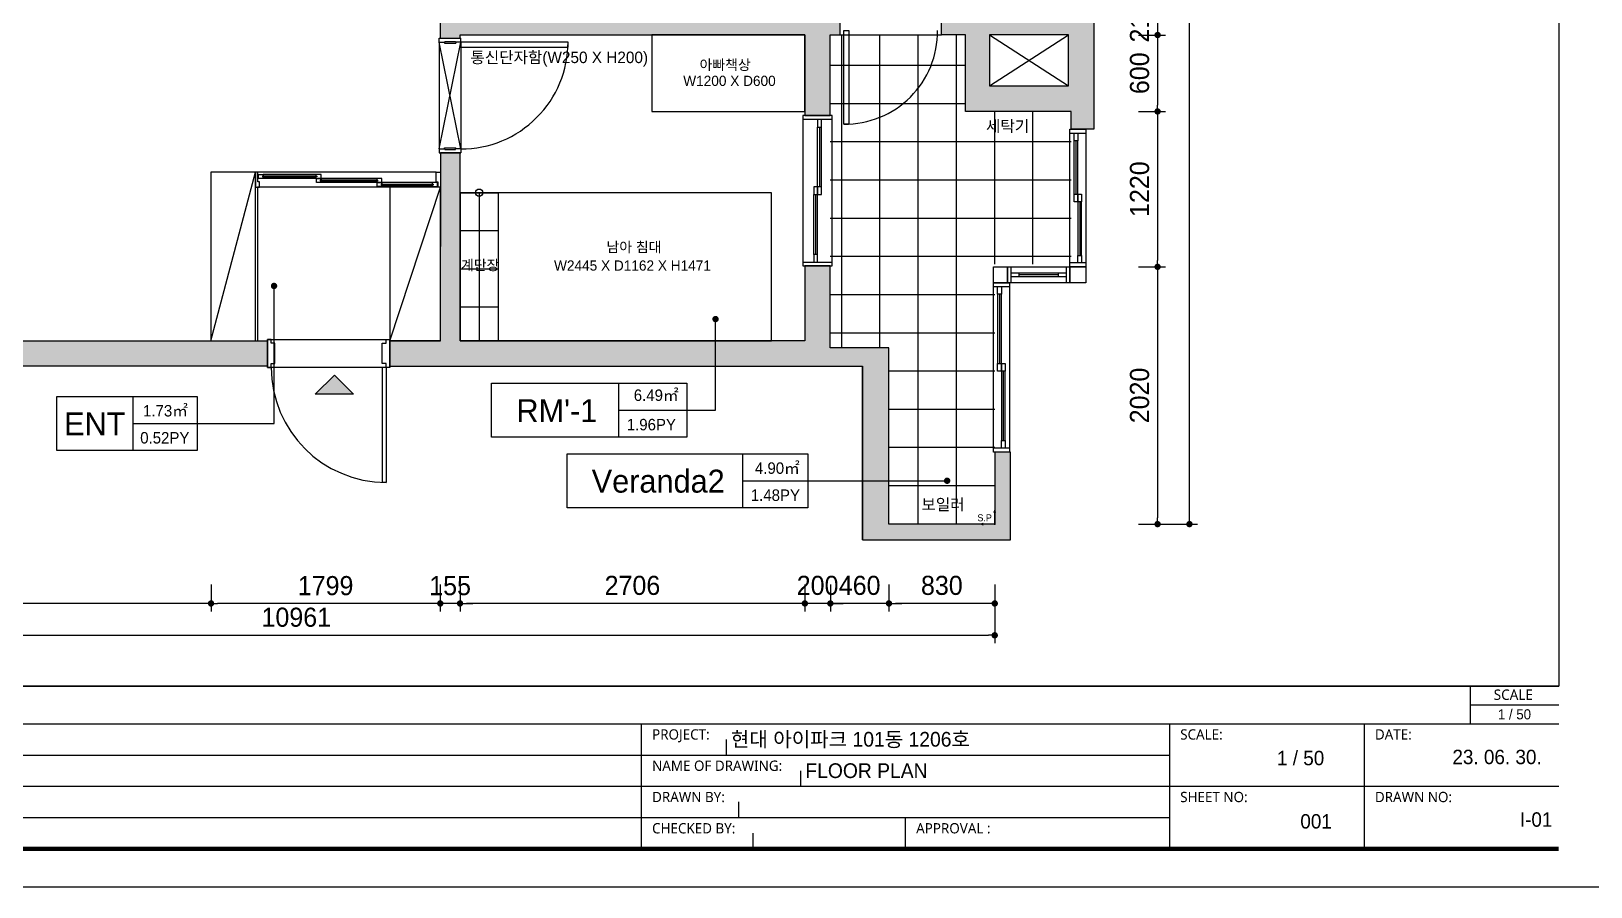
# Model space of a CAD drawing. Header units: millimetres. Extents: x 0 to 400063, y 963 to 238763.
# Drawn here: x 74256 to 86495, y 110534 to 117252 of the extents above; entities that cross this region are included whole.
import ezdxf
from ezdxf.enums import TextEntityAlignment as Align

# ---------------------------------------------------------------- set-up
doc = ezdxf.new("R2010")
doc.units = ezdxf.units.MM
doc.header["$LTSCALE"] = 40
doc.header["$PDMODE"] = 34
doc.layers.get('Defpoints').update_dxf_attribs({"color": 249})
doc.layers.add('.', color=7, linetype='Continuous', lineweight=13)
for name, color, linetype in [('01-FUR', 6, 'Continuous'), ('2sec', 2, 'Continuous'), ('3TI-CE-LIGHT', 6, 'Continuous'), ('4LEA', 4, 'Continuous'), ('6fin', 6, 'Continuous'), ('DIM', 8, 'Continuous'), ('DOOR', 4, 'Continuous'), ('DOOR-FRAME', 4, 'Continuous'), ('DWG', 7, 'Continuous'), ('E-TEXT', 3, 'Continuous'), ('FORTXT', 6, 'Continuous'), ('GPG-TEXT', 3, 'Continuous'), ('HAT', 8, 'Continuous'), ('sheet', 7, 'Continuous'), ('SOL253', 253, 'Continuous'), ('TEXT', 4, 'Continuous'), ('도면층4', 4, 'Continuous'), ('도면층5', 5, 'Continuous'), ('도면층8', 253, 'Continuous')]:
    doc.layers.add(name, color=color, linetype=linetype)
doc.styles.add('GHS', font='stylu.ttf')
doc.styles.add('HY울릉도L', font='HYWULM.TTF')
doc.styles.add('마감재', font='stylu.ttf')
doc.styles.add('맑은고딕', font='malgun.ttf')
doc.styles.add('울릉도 L', font='HYWULM.TTF')
doc.styles.add('울릉도L', font='HYWULM.TTF')
doc.styles.add('휴먼엑스포', font='stylu.ttf')
doc.dimstyles.new('황금손50', dxfattribs={"dimscale": 50, "dimtxt": 3, "dimasz": 1, "dimexe": 1.25, "dimexo": 2, "dimgap": 1.25, "dimtad": 1, "dimdec": 0, "dimzin": 9, "dimtxsty": '울릉도 L', "dimblk": 'DOT', "dimcen": 2.5, "dimclrd": 1, "dimclre": 1, "dimadec": 0, "dimazin": 0, "dimtfac": 1, "dimtdec": 0, "dimtix": 1, "dimtmove": 0, "dimatfit": 2, "dimldrblk": 'DOT', "dimfxl": 0, "dimarcsym": 0})

# ---------------------------------------------------------------- blocks, each defined once
blk = doc.blocks.new('_Dot')
at = {"color": 0, "lineweight": -2}
blk.add_line((-0.5, 0), (-1, 0), dxfattribs=at)
at = {"color": 0, "const_width": 0.5}
blk.add_lwpolyline([(-0.25, 0, 1), (0.25, 0, 1)], format="xyb", close=True, dxfattribs=at)
blk = doc.blocks.new('*D132')
at = {"layer": 'Defpoints', "color": 0}
for p in [(82845, 117432), (82845, 117222), (83095, 117222)]:
    blk.add_point(p, dxfattribs=at)
at = {"layer": 'DIM', "color": 1, "lineweight": -2}
for p, q in [((83095, 117482), (83095, 117532)), ((82945, 117432), (83157, 117432)), ((83095, 117432), (83095, 117222)), ((82945, 117222), (83157, 117222)), ((83095, 117172), (83095, 117122))]:
    blk.add_line(p, q, dxfattribs=at)
at = {"layer": 'DIM', "color": 1, "lineweight": -2, "xscale": 50, "yscale": 50, "zscale": 50}
for p, rotation in [((83095, 117432), 270), ((83095, 117222), 90)]:
    blk.add_blockref('_Dot', p, dxfattribs=dict(at, rotation=rotation))
at = {"layer": 'DIM', "color": 1, "insert": (82954, 117327), "char_height": 150, "attachment_point": 5, "rotation": 90, "style": '울릉도 L'}
blk.add_mtext('210', dxfattribs=at)
blk = doc.blocks.new('*D133')
at = {"layer": 'Defpoints', "color": 0}
for p in [(82845, 117222), (82845, 116622), (83095, 116622)]:
    blk.add_point(p, dxfattribs=at)
at = {"layer": 'DIM', "color": 1, "lineweight": -2}
for p, q in [((82945, 117222), (83157, 117222)), ((83095, 117172), (83095, 116672)), ((82945, 116622), (83157, 116622))]:
    blk.add_line(p, q, dxfattribs=at)
at = {"layer": 'DIM', "color": 1, "lineweight": -2, "xscale": 50, "yscale": 50, "zscale": 50}
for p, rotation in [((83095, 117222), 90), ((83095, 116622), 270)]:
    blk.add_blockref('_Dot', p, dxfattribs=dict(at, rotation=rotation))
at = {"layer": 'DIM', "color": 1, "insert": (82954, 116922), "char_height": 150, "attachment_point": 5, "rotation": 90, "style": '울릉도 L'}
blk.add_mtext('600', dxfattribs=at)
blk = doc.blocks.new('*D134')
at = {"layer": 'Defpoints', "color": 0}
for p in [(82845, 116622), (82845, 115402), (83095, 115402)]:
    blk.add_point(p, dxfattribs=at)
at = {"layer": 'DIM', "color": 1, "lineweight": -2}
for p, q in [((82945, 116622), (83157, 116622)), ((83095, 116572), (83095, 115452)), ((82945, 115402), (83157, 115402))]:
    blk.add_line(p, q, dxfattribs=at)
at = {"layer": 'DIM', "color": 1, "lineweight": -2, "xscale": 50, "yscale": 50, "zscale": 50}
for p, rotation in [((83095, 116622), 90), ((83095, 115402), 270)]:
    blk.add_blockref('_Dot', p, dxfattribs=dict(at, rotation=rotation))
at = {"layer": 'DIM', "color": 1, "insert": (82954, 116012), "char_height": 150, "attachment_point": 5, "rotation": 90, "style": '울릉도 L'}
blk.add_mtext('1220', dxfattribs=at)
blk = doc.blocks.new('*D135')
at = {"layer": 'Defpoints', "color": 0}
for p in [(82845, 115402), (82845, 113382), (83095, 113382)]:
    blk.add_point(p, dxfattribs=at)
at = {"layer": 'DIM', "color": 1, "lineweight": -2}
for p, q in [((82945, 115402), (83157, 115402)), ((83095, 115352), (83095, 113432)), ((82945, 113382), (83157, 113382))]:
    blk.add_line(p, q, dxfattribs=at)
at = {"layer": 'DIM', "color": 1, "lineweight": -2, "xscale": 50, "yscale": 50, "zscale": 50}
for p, rotation in [((83095, 115402), 90), ((83095, 113382), 270)]:
    blk.add_blockref('_Dot', p, dxfattribs=dict(at, rotation=rotation))
at = {"layer": 'DIM', "color": 1, "insert": (82954, 114392), "char_height": 150, "attachment_point": 5, "rotation": 90, "style": '울릉도 L'}
blk.add_mtext('2020', dxfattribs=at)
blk = doc.blocks.new('*D136')
at = {"layer": 'Defpoints', "color": 0}
for p in [(82845, 123198), (83345, 123198), (82845, 113382)]:
    blk.add_point(p, dxfattribs=at)
at = {"layer": 'DIM', "color": 1, "lineweight": -2}
for p, q in [((82945, 123198), (83407, 123198)), ((83345, 113432), (83345, 123148)), ((82945, 113382), (83407, 113382))]:
    blk.add_line(p, q, dxfattribs=at)
at = {"layer": 'DIM', "color": 1, "lineweight": -2, "xscale": 50, "yscale": 50, "zscale": 50}
for p, rotation in [((83345, 123198), 90), ((83345, 113382), 270)]:
    blk.add_blockref('_Dot', p, dxfattribs=dict(at, rotation=rotation))
at = {"layer": 'DIM', "color": 1, "insert": (83204, 118290), "char_height": 150, "attachment_point": 5, "rotation": 90, "style": '울릉도 L'}
blk.add_mtext('9816', dxfattribs=at)
blk = doc.blocks.new('*D137')
at = {"layer": 'Defpoints', "color": 0}
for p in [(80987, 113009), (81817, 113009), (80987, 112759)]:
    blk.add_point(p, dxfattribs=at)
at = {"layer": 'DIM', "color": 1, "lineweight": -2}
for p, q in [((80987, 112909), (80987, 112697)), ((81817, 112909), (81817, 112697)), ((81767, 112759), (81037, 112759))]:
    blk.add_line(p, q, dxfattribs=at)
at = {"layer": 'DIM', "color": 1, "lineweight": -2, "xscale": 50, "yscale": 50, "zscale": 50, "rotation": 180}
blk.add_blockref('_Dot', (80987, 112759), dxfattribs=at)
at = {"layer": 'DIM', "color": 1, "lineweight": -2, "xscale": 50, "yscale": 50, "zscale": 50}
blk.add_blockref('_Dot', (81817, 112759), dxfattribs=at)
at = {"layer": 'DIM', "color": 1, "insert": (81402, 112900), "char_height": 150, "attachment_point": 5, "style": '울릉도 L'}
blk.add_mtext('830', dxfattribs=at)
blk = doc.blocks.new('*D138')
at = {"layer": 'Defpoints', "color": 0}
for p in [(80527, 113009), (80987, 113009), (80527, 112759)]:
    blk.add_point(p, dxfattribs=at)
at = {"layer": 'DIM', "color": 1, "lineweight": -2}
for p, q in [((80527, 112909), (80527, 112697)), ((80987, 112909), (80987, 112697)), ((80477, 112759), (80427, 112759)), ((80987, 112759), (80527, 112759)), ((81037, 112759), (81087, 112759))]:
    blk.add_line(p, q, dxfattribs=at)
at = {"layer": 'DIM', "color": 1, "lineweight": -2, "xscale": 50, "yscale": 50, "zscale": 50}
blk.add_blockref('_Dot', (80527, 112759), dxfattribs=at)
at = {"layer": 'DIM', "color": 1, "lineweight": -2, "xscale": 50, "yscale": 50, "zscale": 50, "rotation": 180}
blk.add_blockref('_Dot', (80987, 112759), dxfattribs=at)
at = {"layer": 'DIM', "color": 1, "insert": (80757, 112900), "char_height": 150, "attachment_point": 5, "style": '울릉도 L'}
blk.add_mtext('460', dxfattribs=at)
blk = doc.blocks.new('*D139')
at = {"layer": 'Defpoints', "color": 0}
for p in [(80327, 113009), (80527, 113009), (80327, 112759)]:
    blk.add_point(p, dxfattribs=at)
at = {"layer": 'DIM', "color": 1, "lineweight": -2}
for p, q in [((80327, 112909), (80327, 112697)), ((80527, 112909), (80527, 112697)), ((80277, 112759), (80227, 112759)), ((80527, 112759), (80327, 112759)), ((80577, 112759), (80627, 112759))]:
    blk.add_line(p, q, dxfattribs=at)
at = {"layer": 'DIM', "color": 1, "lineweight": -2, "xscale": 50, "yscale": 50, "zscale": 50}
blk.add_blockref('_Dot', (80327, 112759), dxfattribs=at)
at = {"layer": 'DIM', "color": 1, "lineweight": -2, "xscale": 50, "yscale": 50, "zscale": 50, "rotation": 180}
blk.add_blockref('_Dot', (80527, 112759), dxfattribs=at)
at = {"layer": 'DIM', "color": 1, "insert": (80427, 112900), "char_height": 150, "attachment_point": 5, "style": '울릉도 L'}
blk.add_mtext('200', dxfattribs=at)
blk = doc.blocks.new('*D140')
at = {"layer": 'Defpoints', "color": 0}
for p in [(77621, 113009), (80327, 113009), (77621, 112759)]:
    blk.add_point(p, dxfattribs=at)
at = {"layer": 'DIM', "color": 1, "lineweight": -2}
for p, q in [((77621, 112909), (77621, 112697)), ((80327, 112909), (80327, 112697)), ((80277, 112759), (77671, 112759))]:
    blk.add_line(p, q, dxfattribs=at)
at = {"layer": 'DIM', "color": 1, "lineweight": -2, "xscale": 50, "yscale": 50, "zscale": 50, "rotation": 180}
blk.add_blockref('_Dot', (77621, 112759), dxfattribs=at)
at = {"layer": 'DIM', "color": 1, "lineweight": -2, "xscale": 50, "yscale": 50, "zscale": 50}
blk.add_blockref('_Dot', (80327, 112759), dxfattribs=at)
at = {"layer": 'DIM', "color": 1, "insert": (78974, 112900), "char_height": 150, "attachment_point": 5, "style": '울릉도 L'}
blk.add_mtext('2706', dxfattribs=at)
blk = doc.blocks.new('*D141')
at = {"layer": 'Defpoints', "color": 0}
for p in [(77466, 113009), (77621, 113009), (77466, 112759)]:
    blk.add_point(p, dxfattribs=at)
at = {"layer": 'DIM', "color": 1, "lineweight": -2}
for p, q in [((77466, 112909), (77466, 112697)), ((77621, 112909), (77621, 112697)), ((77416, 112759), (77366, 112759)), ((77621, 112759), (77466, 112759)), ((77671, 112759), (77721, 112759))]:
    blk.add_line(p, q, dxfattribs=at)
at = {"layer": 'DIM', "color": 1, "lineweight": -2, "xscale": 50, "yscale": 50, "zscale": 50}
blk.add_blockref('_Dot', (77466, 112759), dxfattribs=at)
at = {"layer": 'DIM', "color": 1, "lineweight": -2, "xscale": 50, "yscale": 50, "zscale": 50, "rotation": 180}
blk.add_blockref('_Dot', (77621, 112759), dxfattribs=at)
at = {"layer": 'DIM', "color": 1, "insert": (77543, 112898), "char_height": 150, "attachment_point": 5, "style": '울릉도 L'}
blk.add_mtext('155', dxfattribs=at)
blk = doc.blocks.new('*D142')
at = {"layer": 'Defpoints', "color": 0}
for p in [(75667, 113009), (77466, 113009), (75667, 112759)]:
    blk.add_point(p, dxfattribs=at)
at = {"layer": 'DIM', "color": 1, "lineweight": -2}
for p, q in [((75667, 112909), (75667, 112697)), ((77466, 112909), (77466, 112697)), ((77416, 112759), (75717, 112759))]:
    blk.add_line(p, q, dxfattribs=at)
at = {"layer": 'DIM', "color": 1, "lineweight": -2, "xscale": 50, "yscale": 50, "zscale": 50, "rotation": 180}
blk.add_blockref('_Dot', (75667, 112759), dxfattribs=at)
at = {"layer": 'DIM', "color": 1, "lineweight": -2, "xscale": 50, "yscale": 50, "zscale": 50}
blk.add_blockref('_Dot', (77466, 112759), dxfattribs=at)
at = {"layer": 'DIM', "color": 1, "insert": (76566, 112898), "char_height": 150, "attachment_point": 5, "style": '울릉도 L'}
blk.add_mtext('1799', dxfattribs=at)
blk = doc.blocks.new('*D143')
at = {"layer": 'Defpoints', "color": 0}
for p in [(70856, 113009), (81817, 113009), (81817, 112509)]:
    blk.add_point(p, dxfattribs=at)
at = {"layer": 'DIM', "color": 1, "lineweight": -2}
for p, q in [((70856, 112909), (70856, 112447)), ((81817, 112909), (81817, 112447)), ((70906, 112509), (81767, 112509))]:
    blk.add_line(p, q, dxfattribs=at)
at = {"layer": 'DIM', "color": 1, "lineweight": -2, "xscale": 50, "yscale": 50, "zscale": 50, "rotation": 180}
blk.add_blockref('_Dot', (70856, 112509), dxfattribs=at)
at = {"layer": 'DIM', "color": 1, "lineweight": -2, "xscale": 50, "yscale": 50, "zscale": 50}
blk.add_blockref('_Dot', (81817, 112509), dxfattribs=at)
at = {"layer": 'DIM', "color": 1, "insert": (76336, 112650), "char_height": 150, "attachment_point": 5, "style": '울릉도 L'}
blk.add_mtext('10961', dxfattribs=at)
blk = doc.blocks.new('*D150')
at = {"layer": 'Defpoints', "color": 0}
for p in [(70856, 113009), (75667, 113009), (70856, 112759)]:
    blk.add_point(p, dxfattribs=at)
at = {"layer": 'DIM', "color": 1, "lineweight": -2}
for p, q in [((70856, 112909), (70856, 112697)), ((75667, 112909), (75667, 112697)), ((75617, 112759), (70906, 112759))]:
    blk.add_line(p, q, dxfattribs=at)
at = {"layer": 'DIM', "color": 1, "lineweight": -2, "xscale": 50, "yscale": 50, "zscale": 50, "rotation": 180}
blk.add_blockref('_Dot', (70856, 112759), dxfattribs=at)
at = {"layer": 'DIM', "color": 1, "lineweight": -2, "xscale": 50, "yscale": 50, "zscale": 50}
blk.add_blockref('_Dot', (75667, 112759), dxfattribs=at)
at = {"layer": 'DIM', "color": 1, "insert": (73261, 112900), "char_height": 150, "attachment_point": 5, "style": '울릉도 L'}
blk.add_mtext('4811', dxfattribs=at)
blk = doc.blocks.new('스타트점')
at = {"layer": 'E-TEXT', "color": 1}
for q in [(106, 0), (0, -106)]:
    blk.add_line((0, 0), q, dxfattribs=at)
at = {"layer": 'E-TEXT', "color": 1, "const_width": 8.75}
blk.add_lwpolyline([(0, 4, 1), (0, -4, 1)], format="xyb", close=True, dxfattribs=at)
at = {"layer": 'E-TEXT', "color": 1}
for points in [[(120, 0, 0, 24.5, 0), (89, 0, 24.5, 24.5, 0)], [(0, -120, 0, 24.5, 0), (0, -89, 24.5, 24.5, 0)]]:
    blk.add_lwpolyline(points, format="xyseb", dxfattribs=at)

msp = doc.modelspace()

# ---------------------------------------------------------------- hatches: boundary and pattern name
at = {"layer": '.'}
h = msp.add_hatch(color=251, dxfattribs=at)
h.dxf.hatch_style = 1
h.paths.add_polyline_path([(80986.6, 114767.2), (80526.6, 114767.2), (80526.6, 115409.2), (80326.6, 115409.2), (80326.6, 114822.2), (77620.8, 114822.2), (77620.8, 116297.2), (77466.6, 116297.2), (77465.8, 114822.2), (77070.8, 114822.2), (77070.8, 114622.2), (80779.6, 114622.2), (80779.6, 113259.2), (81939.6, 113259.2), (81939.6, 113947.2), (81816.6, 113947.2), (81816.6, 113382.2), (80986.6, 113382.2)])
h.paths.add_polyline_path([(76108.8, 114822.2), (70855.8, 114822.2), (70855.8, 115385.2), (70655.8, 115293), (70655.8, 114622.2), (76108.8, 114622.2)])
h.paths.add_polyline_path([(70975.8, 118932.2), (70898.8, 118932.2), (70898.8, 118994.2), (70698.8, 118994.2), (70697.5, 118749.2), (70855.8, 118732.2), (70975.8, 118732.2)])
h.paths.add_polyline_path([(75776.8, 118932.2), (72326.8, 118932.2), (72326.8, 119182.2), (72126.8, 119182.2), (72126.8, 118932.2), (72008.8, 118932.2), (72008.8, 118732.2), (75776.8, 118732.2)])
h.paths.add_polyline_path([(70706.8, 122849.8), (70506.8, 122849.8), (70506.8, 121396.2), (70698.8, 121396.2), (70698.8, 121334.2), (70898.8, 121334.2), (70898.8, 121396.2), (72126.8, 121396.2), (72126.8, 121282.2), (72326.8, 121282.2), (72326.8, 121595.2), (70706.8, 121595.2)], flags=17)
h.paths.add_polyline_path([(82594.8, 123398.2), (72326.8, 123398.2), (72326.8, 123480.2), (70506.8, 123480.2), (70506.8, 122849.8), (70706.8, 122849.8), (70706.8, 123280.2), (72176.8, 123280.2), (72176.8, 122320.2), (72326.8, 122320.2), (72326.8, 123198.2), (75621.8, 123198.2), (75621.8, 122450.2), (75771.8, 122450.2), (75771.8, 123198.2), (77116.8, 123198.2), (77116.8, 121753.2), (75621.8, 121753.2), (75621.8, 119821.2), (75776.8, 119821.2), (75776.8, 119957.2), (75791.8, 119957.2), (75791.8, 120107.2), (75776.8, 120107.2), (75776.8, 121557.2), (78111.8, 121557.2), (78111.8, 120107.2), (76591.8, 120107.2), (76591.8, 119957.2), (78266.8, 119957.2), (78266.8, 120113.2), (78254.8, 120113.2), (78254.8, 121753.2), (77629.8, 121753.2), (77629.8, 123198.2), (82369.8, 123198.2), (82369.8, 122488.2), (82594.8, 122488.2)])
h.paths.add_polyline_path([(77266.8, 123198.2), (77479.8, 123198.2), (77479.8, 121753.2), (77266.8, 121753.2)], flags=16)
h.paths.add_polyline_path([(82594.8, 120113.2), (79169.8, 120113.2), (79169.8, 119957.2), (82394.8, 119957.2), (82394.8, 119707.2), (82594.8, 119707.2)])
h.paths.add_polyline_path([(80603.3, 117382.2), (77465.8, 117382.2), (77465.8, 117197.2), (77620.8, 117197.2), (77620.8, 117222.2), (80326.6, 117222.2), (80326.6, 116589.2), (80526.6, 116589.2), (80526.6, 117222.2), (80603.3, 117222.2)])
h.paths.add_polyline_path([(82594.8, 117637.2), (82394.8, 117637.2), (82394.8, 117382.2), (81398.3, 117382.2), (81398.3, 117222.2), (81586.6, 117222.2), (81586.6, 116622.2), (82594.8, 116622.2)])
h.paths.add_polyline_path([(81775.8, 117222.2), (82394.8, 117222.2), (82394.8, 116822.2), (81775.8, 116822.2)], flags=16)
h = msp.add_hatch(color=251, dxfattribs=at)
h.dxf.hatch_style = 1
h.paths.add_polyline_path([(82594.8, 116622.2), (82416.6, 116622.2), (82416.6, 116482.2), (82594.8, 116482.2)])
at = {"layer": 'HAT'}
h = msp.add_hatch(color=8, dxfattribs=at)
h.dxf.hatch_style = 1
h.paths.add_polyline_path([(76635, 114551.6), (76785, 114401.6), (76485, 114401.6)])

# ---------------------------------------------------------------- linework, layer by layer
at = {"layer": '01-FUR', "color": 140, "linetype": 'Continuous'}
for p, q in [((79043.1, 111814.5), (79043.1, 110832.1)), ((83187.5, 111814.5), (83187.5, 110832.1)), ((84715.4, 111814.5), (84715.4, 110832.1)), ((71306.6, 111568.9), (83187.5, 111568.9)), ((71306.6, 111323.3), (86243.3, 111323.3)), ((71306.6, 111077.7), (83187.5, 111077.7)), ((81115.3, 111077.7), (81115.3, 110832.1))]:
    msp.add_line(p, q, dxfattribs=at)
at = {"layer": '2sec'}
for points in [[(82416.6, 116622.2), (81586.6, 116622.2), (81586.6, 117222.2), (81398.3, 117222.2), (81398.3, 117382.2), (82394.8, 117382.2), (82394.8, 117637.2), (82594.8, 117637.2), (82594.8, 116622.2), (82594.8, 116482.2), (82416.6, 116482.2)], [(80526.6, 116589.2), (80526.6, 117222.2), (80603.3, 117222.2), (80603.3, 117382.2), (77465.8, 117382.2), (77465.8, 117197.2), (77620.8, 117197.2), (77620.8, 117222.2), (80326.6, 117222.2), (80326.6, 116589.2)], [(81775.8, 117222.2), (81775.8, 116822.2), (82394.8, 116822.2), (82394.8, 117222.2)], [(76108.8, 114622.2), (70655.8, 114622.2), (70655.8, 115293), (70855.8, 115385.2), (70855.8, 114822.2), (76108.8, 114822.2)]]:
    msp.add_lwpolyline(points, close=True, dxfattribs=at)
msp.add_lwpolyline([(80779.6, 113259.2), (80779.6, 114622.2), (80779.6, 113259.2), (81939.6, 113259.2), (81939.6, 113947.2), (81816.6, 113947.2), (81816.6, 113382.2), (80986.6, 113382.2), (80986.6, 114767.2), (80526.6, 114767.2), (80526.6, 115409.2), (80326.6, 115409.2), (80326.6, 114822.2), (77620.8, 114822.2), (77620.8, 116297.2), (77466.6, 116297.2), (77465.8, 114822.2), (77070.8, 114822.2), (77070.8, 114622.2), (80779.6, 114622.2)], dxfattribs=at)
at = {"layer": '3TI-CE-LIGHT'}
for p, q in [((75666.5, 114822.2), (76016.5, 116146.3)), ((77070.8, 114822.2), (77466.5, 116026.3))]:
    msp.add_line(p, q, dxfattribs=at)
for points in [[(75666.5, 114822.2), (76016.5, 114822.2), (76016.5, 116146.3), (75666.5, 116146.3)], [(77070.8, 114822.2), (77466.5, 114822.2), (77466.5, 116026.3), (77070.8, 116026.3)]]:
    msp.add_lwpolyline(points, close=True, dxfattribs=at)
at = {"layer": '4LEA', "color": 1}
for p, q in [((77458.3, 116327.2), (77628.3, 117167.2)), ((77628.3, 116327.2), (77458.3, 117167.2))]:
    msp.add_line(p, q, dxfattribs=at)
at = {"layer": '4LEA', "color": 0}
for p, q in [((77458.3, 117167.2), (77458.3, 116327.2)), ((77628.3, 117167.2), (77628.3, 116327.2))]:
    msp.add_line(p, q, dxfattribs=at)
at = {"layer": '6fin'}
for p, q in [((77620.8, 115984.2), (77920.8, 115984.2)), ((77770.8, 115984.2), (77770.8, 114822.2)), ((77920.8, 115984.2), (77920.8, 114822.2)), ((77920.8, 115684.2), (77620.8, 115684.2)), ((77920.8, 115384.2), (77620.8, 115384.2)), ((77920.8, 115084.2), (77620.8, 115084.2))]:
    msp.add_line(p, q, dxfattribs=at)
for points in [[(79126.6, 116622.2), (80326.6, 116622.2), (80326.6, 117222.2), (79126.6, 117222.2)], [(77620.8, 114822.2), (80065.8, 114822.2), (80065.8, 115984.2), (77620.8, 115984.2)]]:
    msp.add_lwpolyline(points, close=True, dxfattribs=at)
msp.add_circle((77770.8, 115984.2), 28.6, dxfattribs=at)
at = {"layer": 'Defpoints', "color": 250}
for p, q in [((79709, 111691.7), (79709, 111568.9)), ((80293, 111446.1), (80293, 111323.3)), ((79806.4, 111200.5), (79806.4, 111077.7)), ((79919.1, 110954.9), (79919.1, 110832.1))]:
    msp.add_line(p, q, dxfattribs=at)
at = {"layer": 'Defpoints', "color": 9}
msp.add_lwpolyline([(86729.9, 124894.5), (66371.6, 124894.5), (66371.6, 110534.2), (86729.9, 110534.2)], close=True, dxfattribs=at)
at = {"layer": 'Defpoints'}
msp.add_lwpolyline([(66858.2, 124629), (86243.3, 124629), (86243.3, 112110.4), (66858.2, 112110.4)], close=True, dxfattribs=at)
at = {"layer": 'DOOR', "color": 5}
for centre, radius, start, end in [((80640.4, 117250), 727.9, 269.43623, 0.56377), ((77628.3, 117167.2), 840, 269.99973, 0.00027), ((77041.7, 114612.6), 902.9, 180.02495, 269.93976)]:
    msp.add_arc(centre, radius, start, end, dxfattribs=at)
at = {"layer": 'DOOR-FRAME', "linetype": 'Continuous'}
for p, q in [((77458.3, 117197.2), (77628.3, 117197.2)), ((77458.3, 117167.2), (77458.3, 117197.2)), ((77458.3, 117167.2), (77501.3, 117167.2)), ((77498.3, 117167.2), (77498.3, 117157.2)), ((77498.3, 117157.2), (77588.3, 117157.2)), ((77501.3, 117172.2), (77501.3, 117167.2)), ((77501.3, 117172.2), (77585.3, 117172.2)), ((77585.3, 117172.2), (77585.3, 117167.2)), ((77628.3, 117167.2), (77585.3, 117167.2)), ((77588.3, 117167.2), (77588.3, 117157.2)), ((77628.3, 117167.2), (77628.3, 117197.2)), ((77458.3, 116327.2), (77501.3, 116327.2)), ((77458.3, 116327.2), (77458.3, 116297.2)), ((77458.3, 116297.2), (77628.3, 116297.2)), ((77498.3, 116337.2), (77588.3, 116337.2)), ((77498.3, 116327.2), (77498.3, 116337.2)), ((77501.3, 116322.2), (77501.3, 116327.2)), ((77501.3, 116322.2), (77585.3, 116322.2)), ((77585.3, 116322.2), (77585.3, 116327.2)), ((77628.3, 116327.2), (77585.3, 116327.2)), ((77588.3, 116327.2), (77588.3, 116337.2)), ((77628.3, 116327.2), (77628.3, 116297.2))]:
    msp.add_line(p, q, dxfattribs=at)
for points in [[(80633.3, 116522.2), (80633.3, 117257.2), (80673.3, 117257.2), (80673.3, 116522.2)], [(78468.3, 117167.2), (77628.3, 117167.2), (77628.3, 117127.2), (78468.3, 117127.2)]]:
    msp.add_lwpolyline(points, close=True, dxfattribs=at)
at = {"layer": 'DWG', "color": 2, "const_width": 32.4}
msp.add_lwpolyline([(86243.3, 110832.1), (66858.2, 110832.1)], dxfattribs=at)
at = {"layer": 'FORTXT', "color": 6}
for p, q in [((66858.2, 112110.4), (86243.3, 112110.4)), ((85548, 112110.4), (85548, 111814.5)), ((85548, 111962.5), (86243.3, 111962.5)), ((66858.2, 111814.5), (86243.3, 111814.5))]:
    msp.add_line(p, q, dxfattribs=at)
at = {"layer": 'HAT'}
for p, q in [((76635, 114551.6), (76485, 114401.6)), ((76785, 114401.6), (76635, 114551.6))]:
    msp.add_line(p, q, dxfattribs=at)
msp.add_lwpolyline([(76785, 114401.6), (76485, 114401.6)], dxfattribs=at)
at = {"layer": 'SOL253'}
for p, q in [((76161.4, 114172.9), (76161.4, 115252)), ((79626.1, 114276.2), (79626.1, 114991.8)), ((78867.9, 114064), (78867.9, 114488.5)), ((75056.9, 113960.7), (75056.9, 114385.2)), ((78867.9, 114276.2), (79399.7, 114276.2)), ((79399.7, 114276.2), (79626.1, 114276.2)), ((75056.9, 114172.9), (75558.1, 114172.9)), ((75558.1, 114172.9), (76161.4, 114172.9)), ((79840.3, 113510.2), (79840.3, 113934.7)), ((79840.3, 113722.5), (80350, 113722.5)), ((80350, 113722.5), (81443.4, 113722.5))]:
    msp.add_line(p, q, dxfattribs=at)
at = {"layer": 'SOL253', "const_width": 25}
for points in [[(76161.4, 115239.5, -1), (76161.4, 115264.5, -1)], [(79626.1, 114979.3, -1), (79626.1, 115004.3, -1)], [(81443.4, 113710, -1), (81443.4, 113735, -1)]]:
    msp.add_lwpolyline(points, format="xyb", close=True, dxfattribs=at)
at = {"layer": 'SOL253'}
for points in [[(77867.9, 114488.5), (79399.7, 114488.5), (79399.7, 114064), (77867.9, 114064)], [(74456.9, 114385.2), (75558.1, 114385.2), (75558.1, 113960.7), (74456.9, 113960.7)], [(78461.7, 113934.7), (80350, 113934.7), (80350, 113510.2), (78461.7, 113510.2)]]:
    msp.add_lwpolyline(points, close=True, dxfattribs=at)
at = {"layer": '도면층4'}
for p, q in [((80311.6, 116589.2), (80311.6, 115409.2)), ((80541.6, 116589.2), (80311.6, 116589.2)), ((80541.6, 116559.2), (80311.6, 116559.2)), ((80541.6, 115409.2), (80541.6, 116589.2)), ((80441.6, 116499.2), (80441.6, 116029.2)), ((82406.6, 115402.2), (82406.6, 116482.2)), ((82406.6, 116482.2), (82531.6, 116482.2)), ((82406.6, 116452.2), (82531.6, 116452.2)), ((82439.1, 116392.2), (82439.1, 116452.2)), ((82469.1, 116452.2), (82469.1, 116392.2)), ((82531.6, 116482.2), (82531.6, 115402.2)), ((82469.1, 116392.2), (82439.1, 116392.2)), ((82454.1, 116392.2), (82454.1, 115972.2)), ((77434.7, 116146.3), (76035, 116146.3)), ((76490.1, 116126.9), (76076.4, 116126.9)), ((76490.1, 116095.1), (76076.4, 116095.1)), ((76967.6, 116095.1), (76503, 116095.1)), ((77007.9, 116063.4), (76503, 116063.4)), ((77403.5, 116063.4), (77007.9, 116063.4)), ((77403.5, 116031.6), (77007.9, 116031.6)), ((77434.7, 116069.9), (77434.7, 116067.6)), ((77448.1, 116026.3), (76048.3, 116026.3)), ((80411.6, 115969.2), (80411.6, 115499.2)), ((82484.1, 115912.2), (82484.1, 115492.2)), ((80311.6, 115439.2), (80541.6, 115439.2)), ((82531.6, 115432.2), (82406.6, 115432.2)), ((80311.6, 115409.2), (80541.6, 115409.2)), ((81916.6, 115277.2), (81916.6, 115402.2)), ((81916.6, 115402.2), (82406.6, 115402.2)), ((81946.6, 115277.2), (81946.6, 115402.2)), ((82316.6, 115339.7), (82006.6, 115339.7)), ((82376.6, 115402.2), (82376.6, 115277.2)), ((82406.6, 115402.2), (82406.6, 115277.2)), ((82531.6, 115402.2), (82406.6, 115402.2)), ((81806.6, 113947.2), (81806.6, 115277.2)), ((81806.6, 115277.2), (81931.6, 115277.2)), ((81806.6, 115247.2), (81931.6, 115247.2)), ((81854.1, 115187.2), (81854.1, 114642.2)), ((82406.6, 115277.2), (81916.6, 115277.2)), ((81931.6, 115277.2), (81931.6, 113947.2)), ((76108.8, 114832.2), (77070.8, 114832.2)), ((76108.8, 114612.2), (76108.8, 114832.2)), ((77070.8, 114832.2), (77070.8, 114612.2)), ((77070.8, 114612.2), (77070.8, 114832.2)), ((77070.8, 114612.2), (76108.8, 114612.2)), ((77010.8, 114612.2), (77010.8, 113709.6)), ((77040.8, 114612.2), (77010.8, 114612.2)), ((77040.8, 114612.2), (77040.8, 113709.6)), ((81884.1, 114582.2), (81884.1, 114037.2)), ((81931.6, 113977.2), (81806.6, 113977.2)), ((81931.6, 113947.2), (81806.6, 113947.2)), ((77040.8, 113709.6), (77010.8, 113709.6))]:
    msp.add_line(p, q, dxfattribs=at)
for points in [[(80456.6, 116559.2), (80426.6, 116559.2), (80426.6, 116499.2), (80456.6, 116499.2)], [(76076.4, 116105.7), (76076.4, 116095.1), (76039.3, 116095.1), (76039.3, 116126.9), (76076.4, 116126.9), (76076.4, 116116.3), (76070.5, 116114.5), (76070.5, 116107.6)], [(76530.4, 116126.9), (76490.1, 116126.9), (76490.1, 116116.3), (76496, 116114.5), (76496, 116107.6), (76490.1, 116105.7), (76490.1, 116095.1), (76530.4, 116095.1)], [(76530.4, 116074), (76530.4, 116063.4), (76493.3, 116063.4), (76493.3, 116095.1), (76530.4, 116095.1), (76530.4, 116084.6), (76524.5, 116082.7), (76524.5, 116075.8)], [(77007.9, 116095.1), (76967.6, 116095.1), (76967.6, 116084.6), (76973.5, 116082.7), (76973.5, 116075.8), (76967.6, 116074), (76967.6, 116063.4), (77007.9, 116063.4)], [(77007.9, 116042.2), (77007.9, 116031.6), (76970.8, 116031.6), (76970.8, 116063.4), (77007.9, 116063.4), (77007.9, 116052.8), (77002, 116050.9), (77002, 116044)], [(77443.8, 116063.4), (77403.5, 116063.4), (77403.5, 116052.8), (77409.4, 116050.9), (77409.4, 116044), (77403.5, 116042.2), (77403.5, 116031.6), (77443.8, 116031.6)], [(80426.6, 116029.2), (80396.6, 116029.2), (80396.6, 115969.2), (80426.6, 115969.2)], [(80456.6, 116029.2), (80426.6, 116029.2), (80426.6, 115969.2), (80456.6, 115969.2)], [(82439.1, 115972.2), (82469.1, 115972.2), (82469.1, 115912.2), (82439.1, 115912.2)], [(82469.1, 115972.2), (82499.1, 115972.2), (82499.1, 115912.2), (82469.1, 115912.2)], [(80426.6, 115499.2), (80396.6, 115499.2), (80396.6, 115439.2), (80426.6, 115439.2)], [(82469.1, 115492.2), (82499.1, 115492.2), (82499.1, 115432.2), (82469.1, 115432.2)], [(81806.6, 115402.2), (81916.6, 115402.2), (81916.6, 115277.2), (81806.6, 115277.2)], [(82006.6, 115354.7), (82006.6, 115324.7), (81946.6, 115324.7), (81946.6, 115354.7)], [(82376.6, 115354.7), (82376.6, 115324.7), (82316.6, 115324.7), (82316.6, 115354.7)], [(82406.6, 115402.2), (82531.6, 115402.2), (82531.6, 115277.2), (82406.6, 115277.2)], [(81839.1, 115247.2), (81869.1, 115247.2), (81869.1, 115187.2), (81839.1, 115187.2)], [(81839.1, 114642.2), (81869.1, 114642.2), (81869.1, 114582.2), (81839.1, 114582.2)], [(81869.1, 114642.2), (81899.1, 114642.2), (81899.1, 114582.2), (81869.1, 114582.2)], [(81869.1, 114037.2), (81899.1, 114037.2), (81899.1, 113977.2), (81869.1, 113977.2)]]:
    msp.add_lwpolyline(points, close=True, dxfattribs=at)
for points in [[(76016.5, 116035.9), (76016.5, 116026.3), (76048.3, 116026.3), (76048.3, 116069.9), (76035, 116069.9), (76035, 116146.3), (76016.5, 116146.3), (76016.5, 116035.9)], [(76076.4, 116117.2), (76079.3, 116115.7), (76079.8, 116114.7), (76080.4, 116113.2)], [(76076.4, 116104.9), (76079.3, 116106.4), (76079.8, 116107.4), (76080.4, 116108.9)], [(76080.4, 116108.9), (76486.1, 116108.9), (76486.1, 116113.2), (76080.4, 116113.2), (76080.4, 116108.9), (76080.4, 116113.2)], [(76490.1, 116117.2), (76487.2, 116115.7), (76486.7, 116114.7), (76486.1, 116113.2)], [(76490.1, 116104.9), (76487.2, 116106.4), (76486.7, 116107.4), (76486.1, 116108.9)], [(76530.4, 116085.4), (76533.3, 116083.9), (76533.9, 116082.9), (76534.5, 116081.4)], [(76530.4, 116073.1), (76533.3, 116074.6), (76533.9, 116075.6), (76534.5, 116077.1)], [(76534.5, 116077.1), (76963.6, 116077.1), (76963.6, 116081.4), (76534.5, 116081.4), (76534.5, 116077.1), (76534.5, 116081.4)], [(76967.6, 116085.4), (76964.7, 116083.9), (76964.1, 116082.9), (76963.6, 116081.4)], [(76967.6, 116073.1), (76964.7, 116074.6), (76964.1, 116075.6), (76963.6, 116077.1)], [(77007.9, 116053.6), (77010.8, 116052.1), (77011.3, 116051.1), (77011.9, 116049.6)], [(77007.9, 116041.3), (77010.8, 116042.8), (77011.3, 116043.8), (77011.9, 116045.3)], [(77011.9, 116045.3), (77407.2, 116045.3), (77407.2, 116049.6), (77011.9, 116049.6), (77011.9, 116045.3), (77011.9, 116049.6)], [(77403.5, 116053.6), (77400.6, 116052.1), (77400, 116051.1), (77399.5, 116049.6)], [(77403.5, 116041.3), (77400.6, 116042.8), (77400, 116043.8), (77399.5, 116045.3)], [(77466.5, 116141.8), (77466.5, 116026.3), (77448.1, 116026.3), (77448.1, 116067.6), (77434.7, 116067.6), (77434.7, 116146.3), (77466.5, 116146.3), (77466.5, 116141.8)], [(76108.8, 114612.2), (76138.8, 114612.2), (76138.8, 114642.2), (76168.8, 114642.2), (76168.8, 114802.2), (76138.8, 114802.2), (76138.8, 114832.2), (76108.8, 114832.2), (76108.8, 114612.2)], [(77070.8, 114612.2), (77040.8, 114612.2), (77040.8, 114642.2), (77010.8, 114642.2), (77010.8, 114802.2), (77040.8, 114802.2), (77040.8, 114832.2), (77070.8, 114832.2), (77070.8, 114612.2)]]:
    msp.add_lwpolyline(points, dxfattribs=at)
at = {"layer": '도면층5'}
for p, q in [((80426.6, 116029.2), (80426.6, 116499.2)), ((80456.6, 116029.2), (80456.6, 116499.2)), ((82439.1, 115972.2), (82439.1, 116392.2)), ((82469.1, 115972.2), (82469.1, 116392.2)), ((80396.6, 115499.2), (80396.6, 115969.2)), ((80426.6, 115499.2), (80426.6, 115969.2)), ((82469.1, 115912.2), (82469.1, 115492.2)), ((82499.1, 115492.2), (82499.1, 115912.2)), ((82006.6, 115354.7), (82316.6, 115354.7)), ((82316.6, 115324.7), (82006.6, 115324.7)), ((81839.1, 115187.2), (81839.1, 114642.2)), ((81869.1, 114642.2), (81869.1, 115187.2)), ((81869.1, 114582.2), (81869.1, 114037.2)), ((81899.1, 114037.2), (81899.1, 114582.2))]:
    msp.add_line(p, q, dxfattribs=at)
at = {"layer": '도면층8'}
for p, q in [((80603.3, 117222.2), (81398.3, 117222.2)), ((80616.6, 114767.2), (80616.6, 117222.2)), ((80916.6, 114767.2), (80916.6, 117222.2)), ((81216.6, 113382.2), (81216.6, 117222.2)), ((81516.6, 113382.2), (81516.6, 117222.2)), ((81775.8, 116822.2), (82394.8, 117222.2)), ((81775.8, 117222.2), (82394.8, 116822.2)), ((81586.6, 116982.2), (80526.6, 116982.2)), ((81586.6, 116682.2), (80526.6, 116682.2)), ((81816.6, 115422.2), (81816.6, 116622.2)), ((82116.6, 115422.2), (82116.6, 116622.2)), ((82416.6, 116382.2), (80526.6, 116382.2)), ((82416.6, 116082.2), (80526.6, 116082.2)), ((82416.6, 115782.2), (80526.6, 115782.2)), ((82416.6, 115482.2), (80526.6, 115482.2)), ((81816.6, 115182.2), (80526.6, 115182.2)), ((81816.6, 114882.2), (80526.6, 114882.2)), ((81816.6, 114582.2), (80986.6, 114582.2)), ((81816.6, 114282.2), (80986.6, 114282.2)), ((81816.6, 113982.2), (80986.6, 113982.2)), ((81816.6, 113682.2), (80986.6, 113682.2))]:
    msp.add_line(p, q, dxfattribs=at)
msp.add_lwpolyline([(77466.5, 116026.3), (76031.5, 116027.2), (76031.5, 114822.2)], dxfattribs=at)

# ---------------------------------------------------------------- block references
at = {"color": 0, "xscale": -1, "rotation": 270}
msp.add_blockref('스타트점', (81816.6, 113382.2), dxfattribs=at)

# ---------------------------------------------------------------- texts
at = {"layer": 'E-TEXT', "color": 7, "style": '울릉도L'}
msp.add_text('S.P', height=54, dxfattribs=at).set_placement((81738, 113431.8), align=Align.MIDDLE)
at = {"layer": 'GPG-TEXT'}
for s, height, style, p in [('6.49㎡', 90, 'HY울릉도L', (79160.3, 114349.1)), ('1.73㎡', 90, 'HY울릉도L', (75309.3, 114227)), ("RM'-1", 180, 'GHS', (78380.7, 114182.9)), ('ENT', 180, 'GHS', (74754.4, 114079.6)), ('1.96PY', 90, 'HY울릉도L', (79122.4, 114118.1)), ('0.52PY', 90, 'HY울릉도L', (75304.3, 114014.8)), ('4.90㎡', 90, 'HY울릉도L', (80111.1, 113776.6)), ('Veranda2', 180, 'GHS', (79176.1, 113629.2)), ('1.48PY', 90, 'HY울릉도L', (80095.7, 113564.3))]:
    msp.add_text(s, height=height, dxfattribs=dict(at, style=style)).set_placement(p, align=Align.CENTER)
at = {"layer": 'sheet', "color": 7}
for s, height, style, p in [('SCALE', 81.46, '맑은고딕', (85886.8, 112042.7)), ('1 / 50', 79.53, '울릉도L', (85895.6, 111888.5))]:
    msp.add_text(s, height=height, dxfattribs=dict(at, style=style)).set_placement(p, align=Align.MIDDLE_CENTER)
at = {"layer": 'sheet', "color": 6}
for s, height, style, p in [('PROJECT:', 80.82, '맑은고딕', (79128.1, 111690.2)), ('SCALE:', 80.82, '맑은고딕', (83272.5, 111690.2)), ('DATE:', 80.82, '맑은고딕', (84800.4, 111690.2)), ('NAME OF DRAWING:', 80.816, '맑은고딕', (79128.1, 111444.6)), ('1 / 50', 113.33, '울릉도L', (84032.1, 111488.7)), ('23. 06. 30.', 113.333, '울릉도L', (85408.6, 111497.1)), ('DRAWN BY:', 80.82, '맑은고딕', (79128.1, 111199)), ('SHEET NO:', 80.82, '맑은고딕', (83272.5, 111199)), ('DRAWN NO:', 80.82, '맑은고딕', (84800.4, 111199)), ('CHECKED BY:', 80.816, '맑은고딕', (79128.1, 110953.4)), ('APPROVAL :', 80.82, '맑은고딕', (81200.3, 110953.4)), ('001', 113.33, '울릉도L', (84215.2, 110991.8))]:
    msp.add_text(s, height=height, dxfattribs=dict(at, style=style)).set_placement(p)
at = {"layer": 'sheet', "color": 6, "style": '울릉도L'}
for s, height, p in [('현대 아이파크 101동 1206호', 115.667, (79746.3, 111692.6)), ('FLOOR PLAN', 115.67, (80331.1, 111446.1))]:
    msp.add_text(s, height=height, dxfattribs=at).set_placement(p, align=Align.MIDDLE_LEFT)
msp.add_text('I-01', height=113.33, dxfattribs=at).set_placement((86193.3, 111005.9), align=Align.RIGHT)
at = {"layer": 'TEXT', "style": '마감재'}
for s, p in [('아빠책상', (79500.5, 116947.6)), ('남아 침대', (78770.5, 115517.6)), ('계단장', (77628.4, 115375.4))]:
    msp.add_text(s, height=80, dxfattribs=at).set_placement(p)
for s, p in [('W1200 X D600', (79735.4, 116822.2)), ('W2445 X D1162 X H1471', (78974.3, 115372.2))]:
    msp.add_text(s, height=80, dxfattribs=at).set_placement(p, align=Align.CENTER)
at = {"layer": '도면층4', "style": '휴먼엑스포'}
for s, p in [('통신단자함(W250 X H200)', (77702.3, 117001.7)), ('세탁기', (81748.6, 116461.6)), ('보일러', (81241.8, 113491.5))]:
    msp.add_text(s, height=90, dxfattribs=at).set_placement(p)

# ---------------------------------------------------------------- dimensions: what is measured, and where the dimension line sits
at = {"layer": 'DIM'}
for base, p1, p2, picture, middle in [((83344.8, 123198.2), (82844.8, 113382.2), (82844.8, 123198.2), '*D136', (83204.1, 118290.2)), ((83094.8, 117222.2), (82844.8, 117432.2), (82844.8, 117222.2), '*D132', (82954.3, 117327.2)), ((83094.8, 116622.2), (82844.8, 117222.2), (82844.8, 116622.2), '*D133', (82954.2, 116922.2)), ((83094.8, 115402.2), (82844.8, 116622.2), (82844.8, 115402.2), '*D134', (82954.3, 116012.2)), ((83094.8, 113382.2), (82844.8, 115402.2), (82844.8, 113382.2), '*D135', (82954.3, 114392.2))]:
    dim = msp.add_linear_dim(base=base, p1=p1, p2=p2, angle=90, dimstyle='황금손50', override={"dimclrt": 1}, dxfattribs=at)
    dim.commit()
    dim.dimension.update_dxf_attribs({"geometry": picture, "text_midpoint": middle})
for base, p1, p2, picture, middle in [((81816.6, 112509.2), (70855.8, 113009.2), (81816.6, 113009.2), '*D143', (76336.2, 112649.9)), ((70855.8, 112759.2), (75666.5, 113009.2), (70855.8, 113009.2), '*D150', (73261.1, 112899.7)), ((75666.5, 112759.2), (77465.8, 113009.2), (75666.5, 113009.2), '*D142', (76566.1, 112898.5)), ((77465.8, 112759.2), (77620.8, 113009.2), (77465.8, 113009.2), '*D141', (77543.3, 112898.2)), ((77620.8, 112759.2), (80326.6, 113009.2), (77620.8, 113009.2), '*D140', (78973.7, 112899.8)), ((80326.6, 112759.2), (80526.6, 113009.2), (80326.6, 113009.2), '*D139', (80426.6, 112899.7)), ((80526.6, 112759.2), (80986.6, 113009.2), (80526.6, 113009.2), '*D138', (80756.6, 112899.8)), ((80986.6, 112759.2), (81816.6, 113009.2), (80986.6, 113009.2), '*D137', (81401.6, 112899.8))]:
    dim = msp.add_linear_dim(base=base, p1=p1, p2=p2, dimstyle='황금손50', override={"dimclrt": 1}, dxfattribs=at)
    dim.commit()
    dim.dimension.update_dxf_attribs({"geometry": picture, "text_midpoint": middle})

doc.saveas('drawing.dxf')
